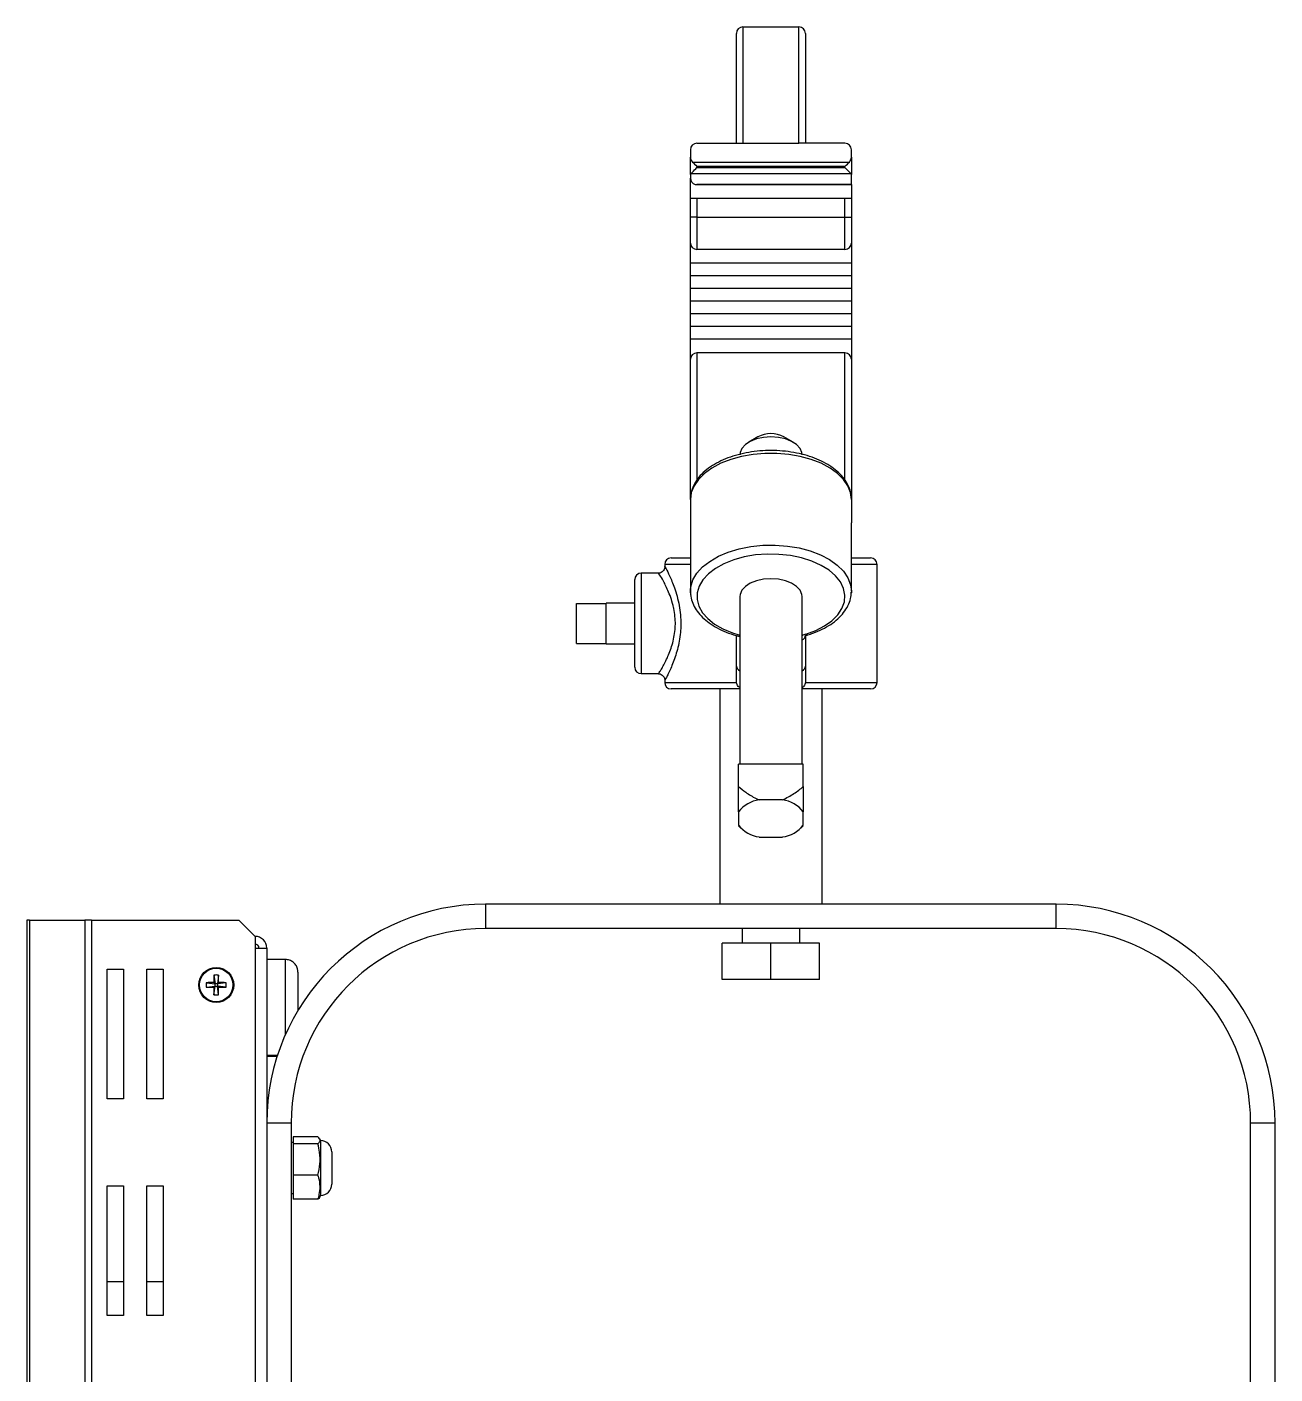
# Model space of a CAD drawing. Extents: x 8 to 113, y 1 to 87.
# Drawn here: x 43.27 to 52.9, y 43.06 to 53.45 of the extents above; entities that cross this region are included whole.
import ezdxf

# ---------------------------------------------------------------- set-up
doc = ezdxf.new("R2010")
doc.units = 0
doc.header["$MEASUREMENT"] = 0
doc.layers.add('OBJECT', color=7, linetype='CONTINUOUS')

msp = doc.modelspace()

# ---------------------------------------------------------------- linework, layer by layer
at = {"layer": 'OBJECT'}
for p, q in [((48.742, 52.554), (48.742, 53.401)), ((48.792, 53.451), (48.792, 52.554)), ((48.792, 53.451), (49.224, 53.451)), ((49.224, 52.554), (49.224, 53.451)), ((49.274, 53.401), (49.274, 52.554)), ((48.387, 52.504), (48.387, 52.448)), ((48.437, 52.554), (48.792, 52.554)), ((48.792, 52.554), (49.224, 52.554)), ((49.579, 52.554), (49.224, 52.554)), ((49.629, 52.448), (49.629, 52.504)), ((48.387, 52.314), (48.387, 52.448)), ((48.403, 52.409), (49.614, 52.409)), ((48.437, 52.375), (48.437, 52.366)), ((49.579, 52.375), (48.437, 52.375)), ((48.437, 52.366), (49.579, 52.366)), ((49.579, 52.366), (49.579, 52.375)), ((49.629, 52.448), (49.629, 52.314)), ((48.387, 52.314), (48.387, 52.285)), ((48.387, 52.129), (48.387, 52.285)), ((49.628, 52.318), (48.389, 52.318)), ((49.629, 52.237), (49.629, 52.314)), ((48.424, 52.237), (49.629, 52.237)), ((49.629, 52.235), (48.437, 52.235)), ((49.629, 52.237), (49.629, 52.235)), ((49.629, 52.235), (49.629, 52.129)), ((49.629, 52.129), (48.387, 52.129)), ((48.387, 51.985), (48.387, 52.129)), ((48.437, 52.129), (48.437, 51.985)), ((49.579, 51.985), (49.579, 52.129)), ((49.629, 52.129), (49.629, 51.985)), ((48.437, 51.985), (48.387, 51.985)), ((48.387, 51.785), (48.387, 51.985)), ((48.437, 51.985), (49.579, 51.985)), ((48.437, 51.985), (48.437, 51.735)), ((49.579, 51.985), (49.629, 51.985)), ((49.579, 51.735), (49.579, 51.985)), ((49.629, 51.985), (49.629, 51.785)), ((48.387, 51.629), (48.387, 51.785)), ((49.629, 51.785), (49.629, 51.629)), ((49.579, 51.735), (48.437, 51.735)), ((49.629, 51.629), (48.387, 51.629)), ((48.387, 51.532), (48.387, 51.629)), ((49.629, 51.532), (48.387, 51.532)), ((48.387, 51.434), (48.387, 51.532)), ((49.629, 51.629), (49.629, 51.532)), ((49.629, 51.532), (49.629, 51.434)), ((49.629, 51.434), (48.387, 51.434)), ((48.387, 51.337), (48.387, 51.434)), ((49.629, 51.434), (49.629, 51.337)), ((49.629, 51.337), (48.387, 51.337)), ((48.387, 51.239), (48.387, 51.337)), ((49.629, 51.337), (49.629, 51.239)), ((49.629, 51.239), (48.387, 51.239)), ((48.387, 51.142), (48.387, 51.239)), ((49.629, 51.239), (49.629, 51.142)), ((49.629, 51.142), (48.387, 51.142)), ((48.387, 51.044), (48.387, 51.142)), ((49.629, 51.142), (49.629, 51.044)), ((49.629, 51.044), (48.387, 51.044)), ((48.387, 50.888), (48.387, 51.044)), ((49.629, 51.044), (49.629, 50.888)), ((49.579, 50.938), (48.437, 50.938)), ((48.437, 50.938), (48.437, 49.955)), ((49.579, 49.956), (49.579, 50.938)), ((48.387, 49.807), (48.387, 50.888)), ((49.629, 50.888), (49.629, 49.807)), ((48.908, 50.29), (48.837, 50.248)), ((49.18, 50.248), (49.108, 50.29)), ((48.387, 49.807), (48.387, 49.628)), ((49.629, 49.807), (49.629, 49.628)), ((48.387, 49.628), (48.387, 49.099)), ((49.629, 49.099), (49.629, 49.628)), ((48.239, 49.356), (48.387, 49.356)), ((49.629, 49.356), (49.777, 49.356)), ((48.189, 49.306), (48.189, 49.287)), ((48.387, 49.306), (48.189, 49.306)), ((49.827, 49.306), (49.629, 49.306)), ((49.827, 48.396), (49.827, 49.306)), ((47.958, 48.851), (47.958, 49.189)), ((48.141, 49.239), (48.008, 49.239)), ((48.008, 49.239), (48.008, 48.851)), ((48.387, 49.099), (48.388, 49.111)), ((48.387, 49.087), (48.387, 49.099)), ((48.768, 49.058), (48.768, 47.765)), ((49.248, 47.765), (49.248, 49.058)), ((49.629, 49.099), (49.629, 49.087)), ((47.508, 48.697), (47.508, 49.005)), ((47.508, 49.005), (47.738, 49.005)), ((47.958, 49.007), (47.738, 49.007)), ((47.738, 49.005), (47.738, 49.007)), ((47.738, 48.876), (47.738, 49.005)), ((47.738, 48.826), (47.738, 48.876)), ((47.958, 48.514), (47.958, 48.851)), ((48.008, 48.851), (48.008, 48.464)), ((47.738, 48.697), (47.738, 48.826)), ((48.742, 48.523), (48.742, 48.757)), ((48.768, 48.752), (48.763, 48.752)), ((49.274, 48.76), (49.274, 48.523)), ((49.292, 48.763), (49.292, 48.763)), ((47.508, 48.697), (47.738, 48.697)), ((47.738, 48.695), (47.738, 48.697)), ((47.738, 48.695), (47.958, 48.695)), ((48.742, 48.401), (48.742, 48.523)), ((49.274, 48.523), (49.274, 48.401)), ((48.008, 48.464), (48.142, 48.464)), ((48.189, 48.42), (48.189, 48.396)), ((48.189, 48.396), (48.743, 48.396)), ((48.768, 48.346), (48.239, 48.346)), ((48.613, 48.346), (48.613, 46.686)), ((48.743, 48.396), (48.742, 48.401)), ((49.777, 48.346), (49.248, 48.346)), ((49.274, 48.401), (49.274, 48.396)), ((49.274, 48.396), (49.827, 48.396)), ((49.403, 46.686), (49.403, 48.346)), ((49.258, 47.765), (48.758, 47.765)), ((48.758, 47.593), (48.758, 47.765)), ((49.258, 47.593), (49.258, 47.765)), ((49.098, 47.491), (48.918, 47.491)), ((48.758, 47.399), (48.758, 47.295)), ((49.258, 47.295), (49.258, 47.399)), ((48.758, 47.291), (48.777, 47.272)), ((49.24, 47.272), (49.258, 47.291)), ((48.918, 47.204), (49.098, 47.204)), ((46.808, 46.686), (46.808, 46.498)), ((51.208, 46.686), (46.808, 46.686)), ((51.208, 46.498), (51.208, 46.686)), ((43.291, 46.563), (43.27, 46.563)), ((43.27, 46.563), (43.27, 39.788)), ((43.291, 46.563), (43.291, 39.788)), ((43.291, 46.563), (43.718, 46.563)), ((43.768, 46.563), (43.718, 46.563)), ((43.718, 46.563), (43.718, 39.788)), ((43.768, 46.563), (43.768, 39.788)), ((43.768, 46.563), (44.905, 46.563)), ((45.03, 46.438), (44.905, 46.563)), ((45.03, 46.438), (45.03, 39.913)), ((51.208, 46.498), (46.808, 46.498)), ((48.786, 46.498), (48.786, 46.386)), ((49.231, 46.386), (49.231, 46.498)), ((45.03, 46.348), (45.12, 46.348)), ((45.12, 46.348), (45.12, 40.003)), ((48.633, 46.106), (48.633, 46.386)), ((49.008, 46.386), (48.633, 46.386)), ((49.008, 46.106), (49.008, 46.386)), ((49.383, 46.386), (49.008, 46.386)), ((49.383, 46.106), (49.383, 46.386)), ((45.264, 46.259), (45.12, 46.259)), ((45.264, 45.68), (45.264, 46.259)), ((43.89, 46.185), (44.015, 46.185)), ((43.89, 45.185), (43.89, 46.185)), ((44.015, 46.185), (44.015, 45.185)), ((44.195, 46.185), (44.32, 46.185)), ((44.195, 45.185), (44.195, 46.185)), ((44.32, 46.185), (44.32, 45.185)), ((44.713, 46.139), (44.721, 46.072)), ((44.747, 46.139), (44.74, 46.072)), ((45.36, 46.163), (45.36, 45.866)), ((44.654, 46.08), (44.721, 46.072)), ((44.654, 46.046), (44.721, 46.054)), ((44.712, 46.082), (44.721, 46.072)), ((44.721, 46.054), (44.712, 46.045)), ((44.713, 45.987), (44.721, 46.054)), ((44.74, 46.072), (44.721, 46.072)), ((44.721, 46.054), (44.721, 46.072)), ((44.721, 46.054), (44.74, 46.054)), ((44.74, 46.072), (44.749, 46.082)), ((44.807, 46.08), (44.74, 46.072)), ((44.74, 46.072), (44.74, 46.054)), ((44.747, 45.987), (44.74, 46.054)), ((44.749, 46.045), (44.74, 46.054)), ((44.807, 46.046), (44.74, 46.054)), ((49.008, 46.106), (48.633, 46.106)), ((49.383, 46.106), (49.008, 46.106)), ((45.203, 45.519), (45.12, 45.519)), ((45.2, 45.511), (45.12, 45.511)), ((44.015, 45.185), (43.89, 45.185)), ((44.32, 45.185), (44.195, 45.185)), ((45.308, 44.998), (45.12, 44.998)), ((45.308, 44.998), (45.308, 37.407)), ((52.896, 44.998), (52.708, 44.998)), ((52.708, 38.182), (52.708, 44.998)), ((52.896, 37.443), (52.896, 44.998)), ((45.515, 44.892), (45.324, 44.892)), ((45.324, 44.892), (45.324, 44.837)), ((45.324, 44.848), (45.308, 44.848)), ((45.515, 44.837), (45.324, 44.837)), ((45.324, 44.837), (45.324, 44.596)), ((45.534, 44.863), (45.529, 44.876)), ((45.534, 44.863), (45.534, 44.439)), ((45.622, 44.775), (45.622, 44.527)), ((45.515, 44.596), (45.324, 44.596)), ((45.324, 44.596), (45.324, 44.41)), ((43.89, 44.515), (44.015, 44.515)), ((43.89, 43.515), (43.89, 44.515)), ((44.015, 44.515), (44.015, 43.515)), ((44.195, 43.515), (44.195, 44.515)), ((44.195, 44.515), (44.32, 44.515)), ((44.32, 44.515), (44.32, 43.515)), ((45.308, 44.454), (45.324, 44.454)), ((45.515, 44.41), (45.324, 44.41)), ((45.529, 44.427), (45.534, 44.439)), ((44.015, 43.773), (43.89, 43.773)), ((44.32, 43.773), (44.195, 43.773)), ((44.015, 43.515), (43.89, 43.515)), ((44.32, 43.515), (44.195, 43.515))]:
    msp.add_line(p, q, dxfattribs=at)
at = {"layer": 'OBJECT', "flags": 128}
for points in [[(48.389, 52.318), (48.392, 52.321), (48.397, 52.326), (48.403, 52.332), (48.411, 52.34), (48.419, 52.348), (48.428, 52.357), (48.437, 52.366)], [(48.403, 52.409), (48.411, 52.402), (48.419, 52.393), (48.428, 52.384), (48.437, 52.375)], [(49.579, 52.375), (49.589, 52.384), (49.598, 52.393), (49.606, 52.402), (49.614, 52.409)], [(49.579, 52.366), (49.589, 52.357), (49.597, 52.348), (49.606, 52.34), (49.613, 52.332), (49.619, 52.326), (49.624, 52.321), (49.628, 52.318)], [(49.248, 50.152), (49.247, 50.169), (49.233, 50.201), (49.206, 50.23), (49.167, 50.255), (49.12, 50.274), (49.066, 50.286), (49.008, 50.29), (48.951, 50.286), (48.897, 50.274), (48.849, 50.255), (48.811, 50.23), (48.784, 50.201), (48.77, 50.169), (48.768, 50.152)], [(49.629, 49.807), (49.622, 49.86), (49.602, 49.912), (49.568, 49.962), (49.521, 50.008), (49.464, 50.049), (49.396, 50.086), (49.319, 50.116), (49.235, 50.139), (49.147, 50.154), (49.055, 50.162), (48.962, 50.162), (48.87, 50.154), (48.781, 50.139), (48.698, 50.116), (48.621, 50.086), (48.553, 50.049), (48.495, 50.008), (48.449, 49.962), (48.415, 49.912), (48.394, 49.86), (48.387, 49.807)], [(48.388, 49.111), (48.39, 49.133), (48.406, 49.187), (48.436, 49.238), (48.48, 49.287), (48.536, 49.33), (48.603, 49.369), (48.679, 49.401), (48.763, 49.427), (48.853, 49.444), (48.946, 49.454), (49.041, 49.455), (49.135, 49.448), (49.226, 49.433), (49.312, 49.41), (49.391, 49.38), (49.461, 49.343), (49.52, 49.301), (49.568, 49.254), (49.602, 49.203), (49.623, 49.15), (49.629, 49.099)], [(49.277, 48.769), (49.354, 48.797), (49.421, 48.832), (49.478, 48.872), (49.524, 48.918), (49.556, 48.966), (49.575, 49.017), (49.579, 49.069), (49.569, 49.121), (49.545, 49.171), (49.507, 49.218), (49.457, 49.261), (49.395, 49.299), (49.323, 49.331), (49.244, 49.357), (49.159, 49.374), (49.07, 49.384), (48.979, 49.385), (48.889, 49.379), (48.802, 49.364), (48.721, 49.341), (48.646, 49.312), (48.581, 49.275), (48.526, 49.234), (48.484, 49.188), (48.455, 49.139), (48.44, 49.087), (48.439, 49.035), (48.452, 48.984), (48.48, 48.934), (48.521, 48.888), (48.574, 48.846), (48.638, 48.809), (48.711, 48.779), (48.768, 48.761)], [(49.248, 49.058), (49.247, 49.075), (49.233, 49.107), (49.206, 49.137), (49.167, 49.161), (49.12, 49.18), (49.066, 49.192), (49.008, 49.196), (48.951, 49.192), (48.897, 49.18), (48.849, 49.161), (48.811, 49.137), (48.784, 49.107), (48.77, 49.075), (48.768, 49.058)], [(48.387, 49.087), (48.388, 49.077), (48.39, 49.072)], [(49.626, 49.069), (49.628, 49.077), (49.629, 49.087)], [(49.629, 49.099), (49.629, 49.096), (49.629, 49.092)]]:
    msp.add_lwpolyline(points, dxfattribs=at)
at = {"layer": 'OBJECT'}
for radius in [0.135, 0.129]:
    msp.add_circle((44.73, 46.063), radius, dxfattribs=at)
for centre, radius, start, end in [((48.792, 53.401), 0.05, 90, 180), ((49.224, 53.401), 0.05, 0, 90), ((48.437, 52.504), 0.05, 90, 180), ((49.579, 52.504), 0.05, 0, 90), ((48.437, 52.285), 0.05, 180, 254.528), ((48.437, 52.285), 0.05, 254.528, 270), ((48.437, 51.785), 0.05, 180, 270), ((49.579, 51.785), 0.05, 270, 0), ((48.437, 50.888), 0.05, 90, 180), ((49.579, 50.888), 0.05, 0, 90), ((49.008, 50.102), 0.213, 62.0659, 117.9341), ((48.239, 49.306), 0.05, 90, 180), ((49.777, 49.306), 0.05, 0, 90), ((48.008, 49.189), 0.05, 90, 180), ((49.308, 48.665), 0.109, 106.3399, 123.1431), ((49.233, 48.762), 0.0411, 291.4379, 356.7827), ((49.29, 48.777), 0.015, 212.355, 277.5204), ((48.783, 48.525), 0.0411, 183.2182, 248.5612), ((49.233, 48.525), 0.0411, 291.4388, 356.7818), ((48.008, 48.514), 0.05, 180, 270), ((48.239, 48.396), 0.05, 180, 270), ((49.777, 48.396), 0.05, 270, 0), ((48.951, 47.248), 0.245, 97.7394, 141.9356), ((49.065, 47.248), 0.245, 38.0644, 82.2606), ((48.951, 47.447), 0.245, 218.0644, 262.2606), ((49.065, 47.447), 0.245, 277.7394, 321.9356), ((46.808, 44.998), 1.688, 90, 180), ((51.208, 44.998), 1.688, 0, 90), ((45.03, 46.348), 0.09, 0, 90), ((46.808, 44.998), 1.5, 90, 180), ((51.208, 44.998), 1.5, 0, 90), ((45.03, 46.348), 0.03, 0, 90), ((46.844, 46.065), 2.132, 178.0048, 179.5615), ((44.73, 45.811), 0.329, 87.0135, 92.9865), ((42.616, 46.065), 2.133, 0.4389, 1.9953), ((44.728, 43.949), 2.133, 90.4389, 91.9953), ((44.982, 46.063), 0.329, 177.0135, 182.9865), ((44.728, 48.177), 2.132, 268.0048, 269.5616), ((46.844, 46.061), 2.132, 180.4384, 181.9952), ((42.616, 46.061), 2.133, 358.0047, 359.5611), ((44.732, 43.949), 2.133, 88.0047, 89.5611), ((44.732, 48.177), 2.132, 270.4385, 271.9952), ((44.478, 46.063), 0.329, 357.0135, 2.9865), ((44.73, 46.315), 0.329, 267.0135, 272.9865), ((45.534, 44.775), 0.088, 0, 90), ((45.534, 44.527), 0.088, 270, 0)]:
    msp.add_arc(centre, radius, start, end, dxfattribs=at)
for centre, major_axis, ratio, start_param, end_param in [((48.437, 52.448), (0, 0.0533), 0.938361, 1.570796, 2.387984), ((49.579, 52.448), (0, 0.0533), 0.938361, 3.895202, 4.712389), ((48.437, 52.314), (0.05, 0), 0.276798, 2.871556, 3.141593), ((49.579, 52.314), (0.05, 0), 0.276798, 0, 0.270037)]:
    msp.add_ellipse(centre, major_axis=major_axis, ratio=ratio, start_param=start_param, end_param=end_param, dxfattribs=at)
for points, knots in [([(49.629, 49.807), (49.629, 49.818), (49.628, 49.847), (49.616, 49.893), (49.59, 49.944), (49.554, 49.992), (49.506, 50.037), (49.448, 50.077), (49.381, 50.112), (49.307, 50.14), (49.227, 50.162), (49.142, 50.177), (49.055, 50.185), (48.967, 50.185), (48.879, 50.178), (48.795, 50.163), (48.714, 50.142), (48.639, 50.113), (48.571, 50.079), (48.511, 50.038), (48.462, 49.992), (48.424, 49.941), (48.399, 49.887), (48.388, 49.841), (48.388, 49.815), (48.387, 49.807)], [0, 0, 0, 0, 0.025294, 0.068065, 0.111076, 0.154957, 0.199889, 0.245612, 0.291719, 0.337879, 0.383958, 0.429942, 0.475858, 0.521745, 0.567648, 0.6136, 0.659651, 0.705846, 0.752224, 0.798785, 0.845406, 0.89172, 0.93721, 0.981483, 1, 1, 1, 1]), ([(48.189, 49.288), (48.189, 49.286), (48.189, 49.28), (48.185, 49.267), (48.176, 49.253), (48.161, 49.243), (48.148, 49.238), (48.141, 49.239), (48.141, 49.239)], [0, 0, 0, 0, 0.092388, 0.285055, 0.503742, 0.736693, 0.972191, 1, 1, 1, 1]), ([(48.19, 49.287), (48.19, 49.288), (48.188, 49.294), (48.198, 49.277), (48.226, 49.222), (48.259, 49.143), (48.285, 49.062), (48.301, 48.992), (48.312, 48.918), (48.314, 48.853), (48.311, 48.767), (48.293, 48.663), (48.261, 48.566), (48.235, 48.502), (48.216, 48.461), (48.201, 48.432), (48.19, 48.413), (48.191, 48.418), (48.192, 48.42)], [0, 0, 0, 0, 0.00615, 0.09662, 0.187215, 0.287407, 0.34236, 0.398965, 0.451849, 0.506595, 0.53694, 0.637378, 0.735889, 0.788472, 0.842562, 0.894619, 0.948683, 1, 1, 1, 1]), ([(48.142, 48.468), (48.142, 48.467), (48.141, 48.464), (48.152, 48.48), (48.173, 48.513), (48.208, 48.58), (48.249, 48.683), (48.268, 48.776), (48.273, 48.872), (48.267, 48.93), (48.253, 48.993), (48.241, 49.038), (48.213, 49.11), (48.179, 49.179), (48.148, 49.23), (48.143, 49.235), (48.14, 49.237)], [0, 0, 0, 0, 0.038259, 0.094155, 0.150098, 0.261064, 0.362088, 0.462941, 0.493158, 0.592907, 0.600231, 0.657041, 0.713904, 0.818093, 0.913367, 1, 1, 1, 1]), ([(48.389, 49.113), (48.388, 49.109), (48.385, 49.087), (48.392, 49.047), (48.409, 48.994), (48.439, 48.944), (48.479, 48.897), (48.531, 48.854), (48.592, 48.816), (48.663, 48.783), (48.72, 48.763), (48.755, 48.754), (48.763, 48.752)], [0, 0, 0, 0, 0.023893, 0.137386, 0.250414, 0.364768, 0.481764, 0.601381, 0.722683, 0.844646, 0.966536, 1, 1, 1, 1]), ([(49.292, 48.763), (49.306, 48.767), (49.345, 48.78), (49.406, 48.806), (49.471, 48.843), (49.526, 48.886), (49.571, 48.935), (49.604, 48.987), (49.625, 49.04), (49.627, 49.075), (49.628, 49.091)], [0, 0, 0, 0, 0.071828, 0.208014, 0.344797, 0.482057, 0.619124, 0.75471, 0.887281, 1, 1, 1, 1]), ([(49.273, 48.753), (49.273, 48.753), (49.272, 48.752), (49.275, 48.755), (49.282, 48.759), (49.289, 48.762), (49.292, 48.763)], [0, 0, 0, 0, 0.082742, 0.42659, 0.773009, 1, 1, 1, 1]), ([(48.142, 48.463), (48.146, 48.463), (48.156, 48.462), (48.17, 48.454), (48.181, 48.443), (48.187, 48.43), (48.189, 48.423), (48.189, 48.419)], [0, 0, 0, 0, 0.168782, 0.42246, 0.654049, 0.842943, 1, 1, 1, 1]), ([(48.768, 48.356), (48.764, 48.359), (48.756, 48.365), (48.747, 48.378), (48.743, 48.389), (48.743, 48.395), (48.743, 48.396)], [0, 0, 0, 0, 0.323001, 0.650919, 0.933734, 1, 1, 1, 1]), ([(49.274, 48.396), (49.273, 48.391), (49.271, 48.381), (49.263, 48.368), (49.256, 48.359), (49.25, 48.357), (49.248, 48.356)], [0, 0, 0, 0, 0.293131, 0.585108, 0.905331, 1, 1, 1, 1]), ([(48.758, 47.593), (48.777, 47.579), (48.819, 47.545), (48.872, 47.51), (48.91, 47.494), (48.918, 47.491)], [0, 0, 0, 0, 0.37695, 0.863751, 1, 1, 1, 1]), ([(48.758, 47.399), (48.758, 47.429), (48.758, 47.491), (48.758, 47.558), (48.758, 47.593)], [0, 0, 0, 0, 0.480505, 1, 1, 1, 1]), ([(49.098, 47.491), (49.128, 47.506), (49.187, 47.535), (49.235, 47.574), (49.258, 47.593)], [0, 0, 0, 0, 0.515407, 1, 1, 1, 1]), ([(49.258, 47.593), (49.258, 47.558), (49.258, 47.491), (49.258, 47.429), (49.258, 47.399)], [0, 0, 0, 0, 0.519495, 1, 1, 1, 1]), ([(45.36, 46.163), (45.36, 46.163), (45.36, 46.171), (45.358, 46.19), (45.346, 46.217), (45.324, 46.24), (45.296, 46.256), (45.275, 46.258), (45.264, 46.259)], [0, 0, 0, 0, 0.003689, 0.169182, 0.383484, 0.590873, 0.795386, 1, 1, 1, 1]), ([(45.515, 44.837), (45.521, 44.844), (45.533, 44.857), (45.531, 44.876), (45.52, 44.887), (45.515, 44.892)], [0, 0, 0, 0, 0.359917, 0.730732, 1, 1, 1, 1]), ([(45.515, 44.596), (45.521, 44.625), (45.533, 44.683), (45.531, 44.765), (45.52, 44.816), (45.515, 44.837)], [0, 0, 0, 0, 0.359917, 0.730732, 1, 1, 1, 1]), ([(45.515, 44.41), (45.519, 44.423), (45.528, 44.455), (45.534, 44.51), (45.526, 44.56), (45.518, 44.588), (45.515, 44.596)], [0, 0, 0, 0, 0.200133, 0.530785, 0.87144, 1, 1, 1, 1]), ([(45.528, 44.427), (45.528, 44.426), (45.527, 44.421), (45.521, 44.415), (45.515, 44.41)], [0, 0, 0, 0, 0.127421, 1, 1, 1, 1])]:
    msp.add_open_spline(points, degree=3, knots=knots, dxfattribs=at)

doc.saveas('drawing.dxf')
